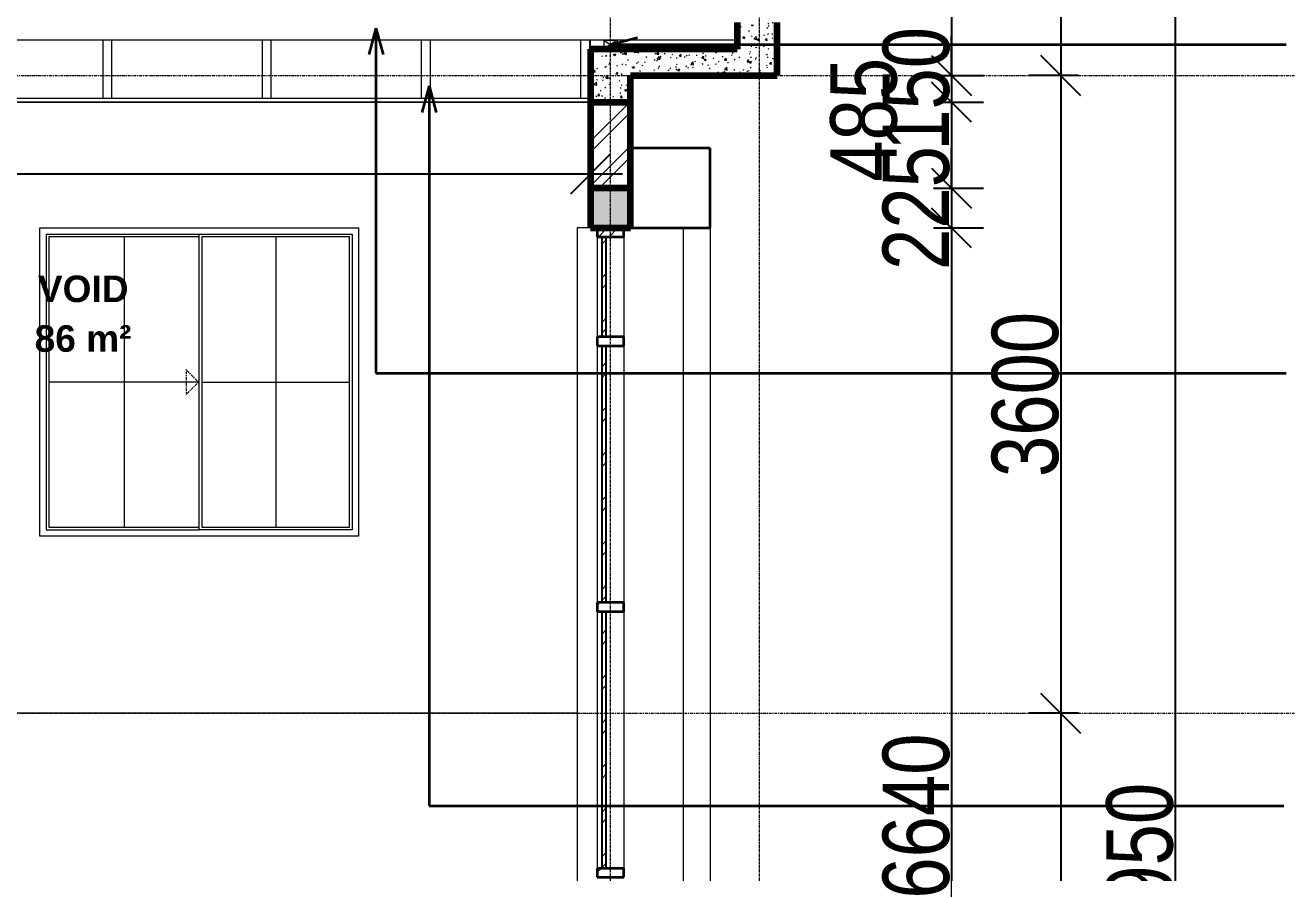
# Model space of a CAD drawing. Header units: millimetres. Extents: x -35190 to 411743, y -233114 to 23872.
# Drawn here: x 16078 to 23202, y -214671 to -209887 of the extents above; entities that cross this region are included whole.
import ezdxf

# ---------------------------------------------------------------- set-up
doc = ezdxf.new("R2010")
doc.units = ezdxf.units.MM
doc.linetypes.add('Centre', pattern=[31.75, 6.35, -4.7625, 15.875, -4.7625])
doc.linetypes.add('Grid Line', pattern=[22.225, 12.7, -3.175, 3.175, -3.175])
for name, color, linetype, lineweight in [('A-ANNO-DIMS', 211, 'Continuous', 9), ('A-AREA-IDEN', 2, 'Continuous', 9), ('A-DETL-GENF', 92, 'Continuous', 18), ('A-DETL-THIN', 151, 'Continuous', 18), ('A-FLOR-LEVL', 51, 'Continuous', 18), ('A-GLAZ', 151, 'Continuous', 18), ('A-GLAZ-CURT', 52, 'Continuous', 18), ('A-GLAZ-CWMG', 51, 'Continuous', 18), ('A-WALL', 113, 'Continuous', 18), ('A-WALL-PATT', 111, 'Continuous', 18), ('G-ANNO-TEXT', 231, 'Continuous', 9), ('Q-CASE', 31, 'Continuous', 18), ('S-GRID', 1, 'Continuous', 9)]:
    doc.layers.add(name, color=color, linetype=linetype, lineweight=lineweight)
doc.styles.add('Arial_3', font='arial.ttf', dxfattribs={"width": 0.8, "height": 375})
doc.styles.add('Arial_B', font='arialbd.ttf', dxfattribs={"height": 225})
doc.dimstyles.new('main_4_5mm', dxfattribs={"dimscale": 304.8, "dimtxt": 382.597275, "dimasz": 0.738189, "dimexe": 0.590551, "dimexo": 0.0625, "dimgap": 0.024606, "dimtad": 1, "dimdec": 0, "dimzin": 0, "dimdsep": 46, "dimtxsty": 'Arial_3', "dimblk1": 'OBLIQUE', "dimblk2": 'OBLIQUE', "dimsah": 1, "dimcen": 0.09, "dimdle": 0.590551, "dimazin": 0, "dimtfac": 1, "dimtdec": 4, "dimtix": 1, "dimtmove": 0, "dimatfit": 3, "dimfxl": 0.590551, "dimfxlon": 1, "dimtvp": 1, "dimtolj": 1, "dimtzin": 0, "dimarcsym": 2})
doc.dimstyles.new('main_4_5mm_1', dxfattribs={"dimscale": 304.8, "dimtxt": 382.597275, "dimasz": 0.738189, "dimexe": 0.590551, "dimexo": 0.0625, "dimgap": 0.024606, "dimtad": 1, "dimdec": 0, "dimzin": 0, "dimdsep": 46, "dimtxsty": 'Arial_3', "dimblk1": 'OBLIQUE', "dimblk2": 'OBLIQUE', "dimsah": 1, "dimcen": 0.09, "dimdle": 0.590551, "dimazin": 0, "dimtfac": 1, "dimtdec": 4, "dimtix": 1, "dimtmove": 1, "dimatfit": 3, "dimfxl": 0.590551, "dimfxlon": 1, "dimtvp": 1, "dimtolj": 1, "dimtzin": 0, "dimarcsym": 2})
pattern_1 = [(45, (2720.62, 6925), (-125.7236, 125.7236), []), (45, (2720.62, 7115.5), (-125.7236, 125.7236), [])]

# ---------------------------------------------------------------- blocks, each defined once
blk = doc.blocks.new('Sliding - 2L - SL1_8 X 1_8-417365-Section 2')
at = {"layer": 'A-GLAZ'}
for p, q in [((12701.3, 3154), (12701.3, 1486)), ((12701.3, 3154), (13565.3, 3154)), ((12716.3, 3139), (12716.3, 1501)), ((13565.3, 3139), (12716.3, 3139)), ((13140.8, 3139), (13140.8, 1501)), ((13565.3, 1486), (13565.3, 3154)), ((13565.3, 3154), (14429.3, 3154)), ((13580.4, 3138.9), (13580.4, 1501.1)), ((14414.2, 3138.9), (13580.4, 3138.9)), ((13997.3, 3138.9), (13997.3, 1501.1)), ((14414.2, 1501.1), (14414.2, 3138.9)), ((14429.3, 3154), (14429.3, 1486)), ((13561.5, 2320), (12716.3, 2320)), ((13580.4, 2320), (14414.2, 2320)), ((12716.3, 1501), (13565.3, 1501)), ((13580.4, 1501.1), (14414.2, 1501.1)), ((12701.3, 1486), (13565.3, 1486)), ((14429.3, 1486), (13565.3, 1486))]:
    blk.add_line(p, q, dxfattribs=at)
at = {"layer": 'A-GLAZ', "linetype": 'Centre'}
for p, q in [((13561.5, 2320), (13490.8, 2390.7)), ((13490.8, 2390.7), (13490.8, 2249.3)), ((13561.5, 2320), (13490.8, 2249.3))]:
    blk.add_line(p, q, dxfattribs=at)
blk = doc.blocks.new('Casework 2 - Casework 2-644764-Section 2')
at = {"layer": 'Q-CASE', "lineweight": 35}
for p, q in [((16450.3, 11140), (16000.3, 11140)), ((16000.3, 11140), (16000.3, 10915)), ((16450.3, 10690), (16450.3, 11140)), ((16000.3, 10690), (16450.3, 10690))]:
    blk.add_line(p, q, dxfattribs=at)
at = {"layer": 'Q-CASE'}
blk.add_line((16450.3, 10690), (16450.3, 4050), dxfattribs=at)
blk = doc.blocks.new('Rectangular Mullion - 50 x 150mm-723603-Section 2')
at = {"layer": 'A-GLAZ-CWMG'}
h = blk.add_hatch(dxfattribs=at)
h.set_pattern_fill('FP_1', color=256, style=0, pattern_type=2)
h.set_pattern_definition(pattern_1)
h.paths.add_polyline_path([(15962.8, 10640), (15962.8, 10690), (15812.8, 10690), (15812.8, 10640)])
at = {"layer": 'A-GLAZ-CWMG', "lineweight": 35}
for p, q in [((15812.8, 10690), (15812.8, 10640)), ((15962.8, 10640), (15962.8, 10690)), ((15812.8, 10640), (15962.8, 10640))]:
    blk.add_line(p, q, dxfattribs=at)
blk = doc.blocks.new('System Panel - Glazed-V24-Section 2')
at = {"layer": 'A-GLAZ-CURT'}
h = blk.add_hatch(dxfattribs=at)
h.set_pattern_fill('FP_1', color=256, style=0, pattern_type=2)
h.set_pattern_definition(pattern_1)
h.paths.add_polyline_path([(15863.3, 7075), (15863.3, 8525), (15838.3, 8525), (15838.3, 7075)])
at = {"layer": 'A-GLAZ-CURT', "lineweight": 25}
for p, q in [((15863.3, 8525), (15838.3, 8525)), ((15838.3, 8525), (15838.3, 7075)), ((15863.3, 7075), (15863.3, 8525)), ((15838.3, 7075), (15863.3, 7075))]:
    blk.add_line(p, q, dxfattribs=at)
blk = doc.blocks.new('Rectangular Mullion - 50 x 150mm-725086-Section 2')
at = {"layer": 'A-GLAZ-CWMG'}
for p, q in [((15812.8, 7025), (15812.8, 5575)), ((15962.8, 7025), (15962.8, 5575))]:
    blk.add_line(p, q, dxfattribs=at)
blk = doc.blocks.new('Rectangular Mullion - 50 x 150mm-V25-Section 2')
at = {"layer": 'A-GLAZ-CWMG'}
h = blk.add_hatch(dxfattribs=at)
h.set_pattern_fill('FP_1', color=256, style=0, pattern_type=2)
h.set_pattern_definition(pattern_1)
h.paths.add_polyline_path([(15962.8, 7025), (15962.8, 7075), (15812.8, 7075), (15812.8, 7025), (15897.1, 7025)])
at = {"layer": 'A-GLAZ-CWMG', "lineweight": 35}
for p, q in [((15962.8, 7075), (15812.8, 7075)), ((15812.8, 7075), (15812.8, 7025)), ((15962.8, 7025), (15962.8, 7075)), ((15812.8, 7025), (15962.8, 7025))]:
    blk.add_line(p, q, dxfattribs=at)
blk = doc.blocks.new('System Panel - Glazed-V26-Section 2')
at = {"layer": 'A-GLAZ-CURT'}
h = blk.add_hatch(dxfattribs=at)
h.set_pattern_fill('FP_1', color=256, style=0, pattern_type=2)
h.set_pattern_definition(pattern_1)
h.paths.add_polyline_path([(15863.3, 8575), (15863.3, 10025), (15838.3, 10025), (15838.3, 8575)])
at = {"layer": 'A-GLAZ-CURT', "lineweight": 25}
for p, q in [((15863.3, 10025), (15838.3, 10025)), ((15838.3, 10025), (15838.3, 8575)), ((15863.3, 8575), (15863.3, 10025)), ((15838.3, 8575), (15863.3, 8575))]:
    blk.add_line(p, q, dxfattribs=at)
blk = doc.blocks.new('System Panel - Glazed-725025-Section 2')
at = {"layer": 'A-GLAZ-CURT'}
h = blk.add_hatch(dxfattribs=at)
h.set_pattern_fill('FP_1', color=256, style=0, pattern_type=2)
h.set_pattern_definition(pattern_1)
h.paths.add_polyline_path([(15863.3, 10075), (15863.3, 10640), (15838.3, 10640), (15838.3, 10075)])
at = {"layer": 'A-GLAZ-CURT', "lineweight": 25}
for p, q in [((15863.3, 10640), (15838.3, 10640)), ((15838.3, 10640), (15838.3, 10075)), ((15863.3, 10075), (15863.3, 10640)), ((15838.3, 10075), (15863.3, 10075))]:
    blk.add_line(p, q, dxfattribs=at)
blk = doc.blocks.new('Rectangular Mullion - 50 x 150mm-725022-Section 2')
at = {"layer": 'A-GLAZ-CWMG'}
for p, q in [((15812.8, 10640), (15812.8, 10075)), ((15962.8, 10640), (15962.8, 10075))]:
    blk.add_line(p, q, dxfattribs=at)
blk = doc.blocks.new('Rectangular Mullion - 50 x 150mm-V27-Section 2')
at = {"layer": 'A-GLAZ-CWMG'}
h = blk.add_hatch(dxfattribs=at)
h.set_pattern_fill('FP_1', color=256, style=0, pattern_type=2)
h.set_pattern_definition(pattern_1)
h.paths.add_polyline_path([(15962.8, 8525), (15962.8, 8575), (15812.8, 8575), (15812.8, 8525), (15897.1, 8525)])
at = {"layer": 'A-GLAZ-CWMG', "lineweight": 35}
for p, q in [((15962.8, 8575), (15812.8, 8575)), ((15812.8, 8575), (15812.8, 8525)), ((15962.8, 8525), (15962.8, 8575)), ((15812.8, 8525), (15962.8, 8525))]:
    blk.add_line(p, q, dxfattribs=at)
blk = doc.blocks.new('Rectangular Mullion - 50 x 150mm-V28-Section 2')
at = {"layer": 'A-GLAZ-CWMG'}
h = blk.add_hatch(dxfattribs=at)
h.set_pattern_fill('FP_1', color=256, style=0, pattern_type=2)
h.set_pattern_definition(pattern_1)
h.paths.add_polyline_path([(15962.8, 10025), (15962.8, 10075), (15812.8, 10075), (15812.8, 10025)])
at = {"layer": 'A-GLAZ-CWMG', "lineweight": 35}
for p, q in [((15962.8, 10075), (15812.8, 10075)), ((15812.8, 10075), (15812.8, 10025)), ((15962.8, 10025), (15962.8, 10075)), ((15812.8, 10025), (15962.8, 10025))]:
    blk.add_line(p, q, dxfattribs=at)
blk = doc.blocks.new('_Oblique')
at = {"color": 0, "linetype": 'ByBlock', "lineweight": -2}
blk.add_line((-0.5, -0.5), (0.5, 0.5), dxfattribs=at)
blk = doc.blocks.new('*D955')
at = {"layer": 'A-ANNO-DIMS', "color": 0, "lineweight": -2, "transparency": 16777216}
for p, q in [((21308.7, -207591.5), (21308.7, -210351.5)), ((21207.7, -207771.5), (21488.7, -207771.5)), ((21207.7, -210171.5), (21488.7, -210171.5))]:
    blk.add_line(p, q, dxfattribs=at)
at = {"layer": 'Defpoints', "color": 0, "transparency": 16777216}
for p in [(21188.7, -207771.5), (21188.7, -210171.5), (21308.7, -210171.5)]:
    blk.add_point(p, dxfattribs=at)
at = {"layer": 'A-ANNO-DIMS', "color": 0, "lineweight": -2, "transparency": 16777216, "xscale": 224.9999999999999, "yscale": 224.9999999999999, "zscale": 224.9999999999999}
for p, rotation in [((21308.7, -207771.5), 90), ((21308.7, -210171.5), 270)]:
    blk.add_blockref('_Oblique', p, dxfattribs=dict(at, rotation=rotation))
at = {"layer": 'A-ANNO-DIMS', "color": 0, "transparency": 16777216, "insert": (21109.7, -208971.5), "char_height": 375, "width": 661.128, "attachment_point": 5, "rotation": 90, "style": 'Arial_3'}
blk.add_mtext('\\A1;2400', dxfattribs=at)
blk = doc.blocks.new('*D956')
at = {"layer": 'A-ANNO-DIMS', "color": 0, "lineweight": -2, "transparency": 16777216}
for p, q in [((21308.7, -210171.5), (21308.7, -209946.5)), ((21207.7, -210171.5), (21488.7, -210171.5)), ((21308.7, -210171.5), (21308.7, -210321.5)), ((21207.7, -210321.5), (21488.7, -210321.5)), ((21308.7, -210321.5), (21308.7, -210546.5))]:
    blk.add_line(p, q, dxfattribs=at)
at = {"layer": 'Defpoints', "color": 0, "transparency": 16777216}
for p in [(21188.7, -210171.5), (21188.7, -210321.5), (21308.7, -210321.5)]:
    blk.add_point(p, dxfattribs=at)
at = {"layer": 'A-ANNO-DIMS', "color": 0, "lineweight": -2, "transparency": 16777216, "xscale": 224.9999999999999, "yscale": 224.9999999999999, "zscale": 224.9999999999999}
for p, rotation in [((21308.7, -210171.5), 270), ((21308.7, -210321.5), 90)]:
    blk.add_blockref('_Oblique', p, dxfattribs=dict(at, rotation=rotation))
at = {"layer": 'A-ANNO-DIMS', "color": 0, "transparency": 16777216, "insert": (21109.7, -210246.5), "char_height": 375, "width": 495.846, "attachment_point": 5, "rotation": 90, "style": 'Arial_3'}
blk.add_mtext('\\A1;150', dxfattribs=at)
blk = doc.blocks.new('*D957')
at = {"layer": 'A-ANNO-DIMS', "color": 0, "lineweight": -2, "transparency": 16777216}
for p, q in [((21308.7, -210141.5), (21308.7, -210986.5)), ((21207.7, -210321.5), (21488.7, -210321.5)), ((21207.7, -210806.5), (21488.7, -210806.5))]:
    blk.add_line(p, q, dxfattribs=at)
at = {"layer": 'Defpoints', "color": 0, "transparency": 16777216}
for p in [(21188.7, -210321.5), (21188.7, -210806.5), (21308.7, -210806.5)]:
    blk.add_point(p, dxfattribs=at)
at = {"layer": 'A-ANNO-DIMS', "color": 0, "lineweight": -2, "transparency": 16777216, "xscale": 224.9999999999999, "yscale": 224.9999999999999, "zscale": 224.9999999999999}
for p, rotation in [((21308.7, -210321.5), 90), ((21308.7, -210806.5), 270)]:
    blk.add_blockref('_Oblique', p, dxfattribs=dict(at, rotation=rotation))
at = {"layer": 'A-ANNO-DIMS', "color": 0, "transparency": 16777216, "insert": (20623.9, -210770.6), "char_height": 375, "width": 495.846, "attachment_point": 1, "rotation": 90, "line_spacing_factor": 0.941778, "style": 'Arial_3'}
blk.add_mtext('\\A1;485', dxfattribs=at)
blk = doc.blocks.new('*D958')
at = {"layer": 'A-ANNO-DIMS', "color": 0, "lineweight": -2, "transparency": 16777216}
for p, q in [((21308.7, -210806.5), (21308.7, -210581.5)), ((21207.7, -210806.5), (21488.7, -210806.5)), ((21308.7, -210806.5), (21308.7, -211031.5)), ((21207.7, -211031.5), (21488.7, -211031.5)), ((21308.7, -211031.5), (21308.7, -211256.5))]:
    blk.add_line(p, q, dxfattribs=at)
at = {"layer": 'Defpoints', "color": 0, "transparency": 16777216}
for p in [(21188.7, -210806.5), (21188.7, -211031.5), (21308.7, -211031.5)]:
    blk.add_point(p, dxfattribs=at)
at = {"layer": 'A-ANNO-DIMS', "color": 0, "lineweight": -2, "transparency": 16777216, "xscale": 224.9999999999999, "yscale": 224.9999999999999, "zscale": 224.9999999999999}
for p, rotation in [((21308.7, -210806.5), 270), ((21308.7, -211031.5), 90)]:
    blk.add_blockref('_Oblique', p, dxfattribs=dict(at, rotation=rotation))
at = {"layer": 'A-ANNO-DIMS', "color": 0, "transparency": 16777216, "insert": (21109.7, -210919), "char_height": 375, "width": 495.846, "attachment_point": 5, "rotation": 90, "style": 'Arial_3'}
blk.add_mtext('\\A1;225', dxfattribs=at)
blk = doc.blocks.new('*D959')
at = {"layer": 'A-ANNO-DIMS', "color": 0, "lineweight": -2, "transparency": 16777216}
for p, q in [((21308.7, -210851.5), (21308.7, -217851.5)), ((21207.7, -211031.5), (21488.7, -211031.5)), ((21207.7, -217671.5), (21488.7, -217671.5))]:
    blk.add_line(p, q, dxfattribs=at)
at = {"layer": 'Defpoints', "color": 0, "transparency": 16777216}
for p in [(21188.7, -211031.5), (21188.7, -217671.5), (21308.7, -217671.5)]:
    blk.add_point(p, dxfattribs=at)
at = {"layer": 'A-ANNO-DIMS', "color": 0, "lineweight": -2, "transparency": 16777216, "xscale": 224.9999999999999, "yscale": 224.9999999999999, "zscale": 224.9999999999999}
for p, rotation in [((21308.7, -211031.5), 90), ((21308.7, -217671.5), 270)]:
    blk.add_blockref('_Oblique', p, dxfattribs=dict(at, rotation=rotation))
at = {"layer": 'A-ANNO-DIMS', "color": 0, "transparency": 16777216, "insert": (21109.7, -214351.5), "char_height": 375, "width": 661.128, "attachment_point": 5, "rotation": 90, "style": 'Arial_3'}
blk.add_mtext('\\A1;6640', dxfattribs=at)
blk = doc.blocks.new('*D967')
at = {"layer": 'A-ANNO-DIMS', "color": 0, "lineweight": -2, "transparency": 16777216}
for p, q in [((21925, -207591.5), (21925, -210351.5)), ((22025.9, -207771.5), (21745, -207771.5)), ((22025.9, -210171.5), (21745, -210171.5))]:
    blk.add_line(p, q, dxfattribs=at)
at = {"layer": 'Defpoints', "color": 0, "transparency": 16777216}
for p in [(22045, -207771.5), (21925, -210171.5), (22045, -210171.5)]:
    blk.add_point(p, dxfattribs=at)
at = {"layer": 'A-ANNO-DIMS', "color": 0, "lineweight": -2, "transparency": 16777216, "xscale": 224.9999999999999, "yscale": 224.9999999999999, "zscale": 224.9999999999999}
for p, rotation in [((21925, -207771.5), 90), ((21925, -210171.5), 270)]:
    blk.add_blockref('_Oblique', p, dxfattribs=dict(at, rotation=rotation))
at = {"layer": 'A-ANNO-DIMS', "color": 0, "transparency": 16777216, "insert": (21726, -208971.5), "char_height": 375, "width": 661.128, "attachment_point": 5, "rotation": 90, "style": 'Arial_3'}
blk.add_mtext('\\A1;2400', dxfattribs=at)
blk = doc.blocks.new('*D968')
at = {"layer": 'A-ANNO-DIMS', "color": 0, "lineweight": -2, "transparency": 16777216}
for p, q in [((21925, -209991.5), (21925, -213951.5)), ((22025.9, -210171.5), (21745, -210171.5)), ((22025.9, -213771.5), (21745, -213771.5))]:
    blk.add_line(p, q, dxfattribs=at)
at = {"layer": 'Defpoints', "color": 0, "transparency": 16777216}
for p in [(22045, -210171.5), (21925, -213771.5), (22045, -213771.5)]:
    blk.add_point(p, dxfattribs=at)
at = {"layer": 'A-ANNO-DIMS', "color": 0, "lineweight": -2, "transparency": 16777216, "xscale": 224.9999999999999, "yscale": 224.9999999999999, "zscale": 224.9999999999999}
for p, rotation in [((21925, -210171.5), 90), ((21925, -213771.5), 270)]:
    blk.add_blockref('_Oblique', p, dxfattribs=dict(at, rotation=rotation))
at = {"layer": 'A-ANNO-DIMS', "color": 0, "transparency": 16777216, "insert": (21725.9, -211971.5), "char_height": 375, "width": 661.128, "attachment_point": 5, "rotation": 90, "style": 'Arial_3'}
blk.add_mtext('\\A1;3600', dxfattribs=at)
blk = doc.blocks.new('*D969')
at = {"layer": 'A-ANNO-DIMS', "color": 0, "lineweight": -2, "transparency": 16777216}
for p, q in [((21925, -213591.5), (21925, -217701.5)), ((22025.9, -213771.5), (21745, -213771.5)), ((22025.9, -217521.5), (21745, -217521.5))]:
    blk.add_line(p, q, dxfattribs=at)
at = {"layer": 'Defpoints', "color": 0, "transparency": 16777216}
for p in [(22045, -213771.5), (21925, -217521.5), (22045, -217521.5)]:
    blk.add_point(p, dxfattribs=at)
at = {"layer": 'A-ANNO-DIMS', "color": 0, "lineweight": -2, "transparency": 16777216, "xscale": 224.9999999999999, "yscale": 224.9999999999999, "zscale": 224.9999999999999}
for p, rotation in [((21925, -213771.5), 90), ((21925, -217521.5), 270)]:
    blk.add_blockref('_Oblique', p, dxfattribs=dict(at, rotation=rotation))
at = {"layer": 'A-ANNO-DIMS', "color": 0, "transparency": 16777216, "insert": (21725.9, -215646.5), "char_height": 375, "width": 661.128, "attachment_point": 5, "rotation": 90, "style": 'Arial_3'}
blk.add_mtext('\\A1;3750', dxfattribs=at)
blk = doc.blocks.new('*D972')
at = {"layer": 'A-ANNO-DIMS', "color": 0, "lineweight": -2, "transparency": 16777216}
for p, q in [((22571.7, -207591.5), (22571.7, -221901.5)), ((22672.7, -207771.5), (22391.7, -207771.5)), ((22672.7, -221721.5), (22391.7, -221721.5))]:
    blk.add_line(p, q, dxfattribs=at)
at = {"layer": 'Defpoints', "color": 0, "transparency": 16777216}
for p in [(22691.7, -207771.5), (22571.7, -221721.5), (22691.7, -221721.5)]:
    blk.add_point(p, dxfattribs=at)
at = {"layer": 'A-ANNO-DIMS', "color": 0, "lineweight": -2, "transparency": 16777216, "xscale": 224.9999999999999, "yscale": 224.9999999999999, "zscale": 224.9999999999999}
for p, rotation in [((22571.7, -207771.5), 90), ((22571.7, -221721.5), 270)]:
    blk.add_blockref('_Oblique', p, dxfattribs=dict(at, rotation=rotation))
at = {"layer": 'A-ANNO-DIMS', "color": 0, "transparency": 16777216, "insert": (22372.6, -214746.5), "char_height": 375, "width": 826.41, "attachment_point": 5, "rotation": 90, "style": 'Arial_3'}
blk.add_mtext('\\A1;13950', dxfattribs=at)
blk = doc.blocks.new('*D980')
at = {"layer": 'A-ANNO-DIMS', "color": 0, "lineweight": -2, "transparency": 16777216}
for p, q in [((9910.8, -210624.6), (9910.8, -210905.6)), ((19270.8, -210624.6), (19270.8, -210905.6)), ((9730.8, -210725.6), (19450.8, -210725.6))]:
    blk.add_line(p, q, dxfattribs=at)
at = {"layer": 'Defpoints', "color": 0, "transparency": 16777216}
for p in [(9910.8, -210605.6), (19270.8, -210605.6), (19270.8, -210725.6)]:
    blk.add_point(p, dxfattribs=at)
at = {"layer": 'A-ANNO-DIMS', "color": 0, "lineweight": -2, "transparency": 16777216, "xscale": 224.9999999999999, "yscale": 224.9999999999999, "zscale": 224.9999999999999, "rotation": 180}
blk.add_blockref('_Oblique', (9910.8, -210725.6), dxfattribs=at)
at = {"layer": 'A-ANNO-DIMS', "color": 0, "lineweight": -2, "transparency": 16777216, "xscale": 224.9999999999999, "yscale": 224.9999999999999, "zscale": 224.9999999999999}
blk.add_blockref('_Oblique', (19270.8, -210725.6), dxfattribs=at)
at = {"layer": 'A-ANNO-DIMS', "color": 0, "transparency": 16777216, "insert": (14590.8, -210526.5), "char_height": 375, "width": 661.128, "attachment_point": 5, "style": 'Arial_3'}
blk.add_mtext('\\A1;9360', dxfattribs=at)

msp = doc.modelspace()

# ---------------------------------------------------------------- hatches: boundary and pattern name
at = {"layer": 'A-DETL-GENF'}
h = msp.add_hatch(dxfattribs=at)
h.set_pattern_fill('FP_3', style=0, pattern_type=2)
h.set_pattern_definition([(50, (6216.13, -214796.49), (127.5292, -11.1576), [13.335, -146.685]), (355, (6216.13, -214796.5), (-24.6697, 133.74), [10.668, -117.348]), (100.451, (6226.76, -214797.42), (102.8597, 122.5818), [11.333, -124.663]), (46.184, (6216.13, -214760.93), (189.7552, -29.4304), [20.002, -220.027]), (96.636, (6231.94, -214763.39), (166.1822, 173.1996), [17, -186.995]), (351.184, (6216.13, -214760.93), (166.184, 173.1976), [16.002, -176.022]), (21, (6233.91, -214769.82), (106.1303, -71.586), [13.335, -146.685]), (326, (6233.91, -214769.82), (43.2619, 128.9318), [10.668, -117.348]), (71.451, (6242.75, -214775.79), (149.392, 57.3451), [11.333, -124.663]), (37.5, (6216.13, -214796.494), (2.16223, 59.18836), [5.867, -110.058, 5.867, -113.259, -117.792]), (37.5, (6216.13, -214796.494), (2.16223, 59.18836), [-235.052, 5.867, -111.925]), (7.5, (6216.13, -214796.494), (46.77386, 70.12615), [5.867, -62.052, 5.867, -107.391, -44.894]), (7.5, (6216.13, -214796.494), (46.77386, 70.12615), [-181.178, 5.867, -39.027]), (327.5, (6176.48, -214796.494), (94.91367, -4.0101), [5.867, -38.583, 5.867, -132.817, -184.023]), (327.5, (6176.48, -214796.494), (94.91367, -4.0101), [-183.134, 5.867, -178.156]), (317.5, (6158.7, -214796.49), (103.69057, 17.7988), [5.867, -51.918, 5.867, -86.233, -130.683]), (317.5, (6158.7, -214796.49), (103.69057, 17.7988), [-149.885, 5.867, -124.816])])
h.paths.add_polyline_path([(19495.8, -210321.5), (19495.8, -210171.5), (20323.8, -210171.5), (20323.8, -209871.5), (20098.8, -209871.5), (20098.8, -210021.5), (19270.8, -210021.5), (19270.8, -210321.5)])
h = msp.add_hatch(dxfattribs=at)
h.set_pattern_fill('FP_7', style=0, pattern_type=2)
h.set_pattern_definition([(50, (6216.13, -214796.49), (127.5292, -11.1576), [13.335, -146.685]), (355, (6216.13, -214796.5), (-24.6697, 133.74), [10.668, -117.348]), (100.451, (6226.76, -214797.42), (102.8597, 122.5818), [11.333, -124.663]), (46.184, (6216.13, -214760.93), (189.7552, -29.4304), [20.003, -220.028]), (96.636, (6231.94, -214763.39), (166.1822, 173.1996), [17, -186.995]), (351.184, (6216.13, -214760.93), (166.184, 173.1976), [16.002, -176.022]), (21, (6233.91, -214769.82), (106.13027, -71.586), [13.335, -146.685]), (326, (6233.91, -214769.82), (43.2619, 128.93175), [10.668, -117.348]), (71.451, (6242.75, -214775.79), (149.392, 57.34505), [11.333, -124.663]), (37.5, (6216.13, -214796.494), (2.16223, 59.18836), [5.867, -110.058, 5.867, -113.259, -117.793]), (37.5, (6216.13, -214796.494), (2.16223, 59.18836), [-235.052, 5.867, -111.925]), (7.5, (6216.13, -214796.494), (46.77386, 70.12615), [5.867, -62.052, 5.867, -107.391, -44.895]), (7.5, (6216.13, -214796.494), (46.77386, 70.12615), [-181.178, 5.867, -39.027]), (327.5, (6176.48, -214796.494), (94.91367, -4.01009), [5.867, -38.583, 5.867, -132.817, -184.023]), (327.5, (6176.48, -214796.494), (94.91367, -4.01009), [-183.134, 5.867, -178.156]), (317.5, (6158.7, -214796.49), (103.69057, 17.79882), [5.867, -51.918, 5.867, -86.233, -130.683]), (317.5, (6158.7, -214796.49), (103.69057, 17.79882), [-149.885, 5.867, -124.816])])
h.paths.add_polyline_path([(-6376.1, -221721.5), (-6376.1, -221306.5), (-4879.2, -221306.5), (-4879.2, -221156.5), (-6676.1, -221156.5), (-6676.1, -221721.5), (-6558.5, -221721.5)])
h.paths.add_polyline_path([(24295.8, -221721.5), (24295.8, -221571.5), (23995.8, -221571.5), (23995.8, -221421.5), (23707.8, -221421.5), (23707.8, -221271.5), (11735.8, -221271.5), (11735.8, -221121.5), (11435.8, -221121.5), (11435.8, -220971.5), (11135.8, -220971.5), (11135.8, -220821.5), (10835.8, -220821.5), (10835.8, -220671.5), (10535.8, -220671.5), (10535.8, -220521.5), (10235.8, -220521.5), (10235.8, -220371.5), (9935.8, -220371.5), (9935.8, -220221.5), (9635.8, -220221.5), (9635.8, -220071.5), (9335.8, -220071.5), (9335.8, -219921.5), (9035.8, -219921.5), (9035.8, -219771.5), (8735.8, -219771.5), (8735.8, -219621.5), (8435.8, -219621.5), (8435.8, -219471.5), (8135.8, -219471.5), (8135.8, -219321.5), (7835.8, -219321.5), (7835.8, -219171.5), (7535.8, -219171.5), (7535.8, -219021.5), (5510.8, -219021.5), (5510.8, -219321.5), (5735.8, -219321.5), (5735.8, -219171.5), (7200.4, -219171.5), (11400.4, -221271.5), (3485.8, -221271.5), (3485.8, -221421.5), (23595.8, -221421.5), (23595.8, -221521.5), (23960.4, -221721.5)])
h.paths.add_polyline_path([(211.3, -221421.5), (285.8, -221421.5), (285.8, -221271.5), (-4864.2, -221271.5), (-4864.2, -221421.5), (-540.9, -221421.5)])
h.paths.add_polyline_path([(-6558.5, -219251.5), (-6376.1, -219251.5), (-6376.1, -218801.5), (-8314.2, -218801.5), (-8314.2, -218951.5), (-6676.1, -218951.5), (-6676.1, -219251.5)])
h.paths.add_polyline_path([(3710.8, -218571.5), (3710.8, -218346.5), (3485.8, -218346.5), (3485.8, -218571.5)])
h.paths.add_polyline_path([(19270.8, -218523.5), (19515.8, -218523.5), (19515.8, -218271.5), (24595.8, -218271.5), (24595.8, -218171.5), (24495.8, -218171.5), (24495.8, -217771.5), (24595.8, -217771.5), (24595.8, -217671.5), (24295.8, -217671.5), (24295.8, -218121.5), (19270.8, -218121.5), (19270.8, -218424.7)])
h.paths.add_polyline_path([(13560.8, -217971.5), (13560.8, -217521.5), (11735.8, -217521.5), (11735.8, -217371.5), (11435.8, -217371.5), (11435.8, -217221.5), (11135.8, -217221.5), (11135.8, -217071.5), (10835.8, -217071.5), (10835.8, -216921.5), (10535.8, -216921.5), (10535.8, -216771.5), (10235.8, -216771.5), (10235.8, -216621.5), (9935.8, -216621.5), (9935.8, -216471.5), (9635.8, -216471.5), (9635.8, -216321.5), (9335.8, -216321.5), (9335.8, -216171.5), (9035.8, -216171.5), (9035.8, -216021.5), (8735.8, -216021.5), (8735.8, -215871.5), (8435.8, -215871.5), (8435.8, -215721.5), (8135.8, -215721.5), (8135.8, -215571.5), (7835.8, -215571.5), (7835.8, -215421.5), (7535.8, -215421.5), (7535.8, -215271.5), (5510.8, -215271.5), (5510.8, -215571.5), (5735.8, -215571.5), (5735.8, -215421.5), (7200.4, -215421.5), (11700.4, -217671.5), (13335.8, -217671.5), (13335.8, -217971.5)])
h.paths.add_polyline_path([(211.3, -217971.5), (285.8, -217971.5), (285.8, -217521.5), (-4864.2, -217521.5), (-4864.2, -217971.5), (-4639.2, -217971.5), (-4639.2, -217671.5), (-3839.2, -217671.5), (-3839.2, -217971.5), (-3614.2, -217971.5), (-3614.2, -217671.5), (-2064.2, -217671.5), (-2064.2, -217971.5), (-1839.2, -217971.5), (-1839.2, -217671.5), (60.8, -217671.5), (60.8, -217971.5)])
h.paths.add_polyline_path([(5510.8, -217971.5), (5735.8, -217971.5), (5735.8, -217521.5), (3485.8, -217521.5), (3485.8, -217971.5), (3710.8, -217971.5), (3710.8, -217671.5), (5510.8, -217671.5), (5510.8, -217942.6)])
h.paths.add_polyline_path([(-6652.6, -217859.7), (-6376.1, -217859.7), (-6376.1, -217559.7), (-4879.2, -217559.7), (-4879.2, -217409.7), (-6676.1, -217409.7), (-6676.1, -217859.7), (-6664.3, -217859.7)])
h.paths.add_polyline_path([(-6676.1, -215496.5), (-6376.1, -215496.5), (-6376.1, -215046.5), (-8314.2, -215046.5), (-8314.2, -215196.5), (-6676.1, -215196.5)])
h.paths.add_polyline_path([(-2045.3, -215421.5), (-1839.2, -215421.5), (-1839.2, -215196.5), (-2064.2, -215196.5), (-2064.2, -215421.5)])
h.paths.add_polyline_path([(3485.8, -214821.5), (3710.8, -214821.5), (3710.8, -214596.5), (3485.8, -214596.5)])
h.paths.add_polyline_path([(5510.8, -214221.5), (5735.8, -214221.5), (5735.8, -213771.5), (3485.8, -213771.5), (3485.8, -214221.5), (3710.8, -214221.5), (3710.8, -213921.5), (5510.8, -213921.5), (5510.8, -214086.3)])
h.paths.add_polyline_path([(13335.8, -214221.5), (13560.8, -214221.5), (13560.8, -213771.5), (10038, -213771.5), (10038, -213921.5), (13335.8, -213921.5), (13335.8, -214086.3)])
h.paths.add_polyline_path([(-4864.2, -214221.5), (-4639.2, -214221.5), (-4639.2, -213921.5), (-3839.2, -213921.5), (-3839.2, -214221.5), (-3614.2, -214221.5), (-3614.2, -213921.5), (-2064.2, -213921.5), (-2064.2, -214221.5), (-1839.2, -214221.5), (-1839.2, -213921.5), (60.8, -213921.5), (60.8, -214221.5), (285.8, -214221.5), (285.8, -213771.5), (-4864.2, -213771.5), (-4864.2, -214206.8)])
h.paths.add_polyline_path([(-2064.2, -211671.5), (-1839.2, -211671.5), (-1839.2, -211446.5), (-2064.2, -211446.5)])
h.paths.add_polyline_path([(3710.8, -211071.5), (3710.8, -210846.5), (3470.6, -210846.5), (3470.6, -211071.5)])
h.paths.add_polyline_path([(19495.8, -211031.5), (19495.8, -210806.5), (19270.8, -210806.5), (19270.8, -211031.5)])
at = {"layer": 'A-WALL-PATT'}
h = msp.add_hatch(dxfattribs=at)
h.set_pattern_fill('FP_1', color=256, style=0, pattern_type=2)
h.set_pattern_definition([(45, (6216.13, -214796.5), (-125.7236, 125.7236), []), (45, (6216.13, -214606), (-125.7236, 125.7236), [])])
h.paths.add_polyline_path([(19495.8, -210806.5), (19495.8, -210321.5), (19270.8, -210321.5), (19270.8, -210806.5)])

# ---------------------------------------------------------------- linework, layer by layer
at = {"layer": 'A-DETL-THIN', "lineweight": 100}
for p, q in [((20098.8, -209871.5), (20098.8, -210021.5)), ((20323.8, -210171.5), (20323.8, -209871.5)), ((20098.8, -210021.5), (19270.8, -210021.5)), ((19270.8, -210021.5), (19270.8, -210321.5)), ((19495.8, -210321.5), (19495.8, -210171.5)), ((19495.8, -210171.5), (20323.8, -210171.5)), ((19270.8, -210321.5), (19495.8, -210321.5)), ((19495.8, -210806.5), (19270.8, -210806.5)), ((19270.8, -210806.5), (19270.8, -211031.5)), ((19495.8, -211031.5), (19495.8, -210806.5)), ((19270.8, -211031.5), (19495.8, -211031.5))]:
    msp.add_line(p, q, dxfattribs=at)
at = {"layer": 'A-DETL-THIN'}
for p, q in [((20098.8, -209971.5), (3710.8, -209971.5)), ((16517.8, -210301.5), (16517.8, -209971.5)), ((16567.8, -210301.5), (16567.8, -209971.5)), ((17417.1, -210301.5), (17417.1, -209971.5)), ((17467.1, -210301.5), (17467.1, -209971.5)), ((18316.5, -210301.5), (18316.5, -209971.5)), ((18366.5, -210301.5), (18366.5, -209971.5)), ((19215.8, -210301.5), (19215.8, -209971.5)), ((19265.8, -210301.5), (19265.8, -209971.5)), ((19270.8, -210301.5), (19270.8, -209971.5)), ((19341.3, -209971.5), (19420.8, -209971.5)), ((19345.8, -209971.5), (19345.8, -210021.5)), ((19420.8, -209971.5), (19345.8, -210021.5)), ((19345.8, -209971.5), (19420.8, -210021.5)), ((19420.8, -209971.5), (19420.8, -210021.5)), ((19341.3, -210021.5), (19416.3, -210021.5)), ((19270.8, -210301.5), (5735.8, -210301.5)), ((5735.8, -210321.5), (19270.8, -210321.5)), ((19270.8, -210321.5), (5735.8, -210321.5))]:
    msp.add_line(p, q, dxfattribs=at)
at = {"layer": 'A-FLOR-LEVL', "linetype": 'Centre', "lineweight": 9}
for p, q in [((-14214.6, -210171.5), (29477.2, -210171.5)), ((-14214.6, -213771.5), (29477.2, -213771.5))]:
    msp.add_line(p, q, dxfattribs=at)
at = {"layer": 'A-WALL', "lineweight": 100}
for p, q in [((19270.8, -210321.5), (19270.8, -210806.5)), ((19495.8, -210806.5), (19495.8, -210321.5))]:
    msp.add_line(p, q, dxfattribs=at)
at = {"layer": 'A-WALL'}
for p, q in [((16160.8, -212771.5), (16160.8, -211031.5)), ((16160.8, -211031.5), (17960.8, -211031.5)), ((17960.8, -211031.5), (17960.8, -212771.5)), ((19270.8, -211031.5), (19195.5, -211031.5)), ((19195.5, -211031.5), (19195.5, -218121.5)), ((19795.5, -218121.5), (19795.5, -211031.5)), ((17960.8, -212771.5), (16160.8, -212771.5)), ((19195.5, -213771.5), (13560.8, -213771.5))]:
    msp.add_line(p, q, dxfattribs=at)
at = {"layer": 'G-ANNO-TEXT', "color": 10, "lineweight": 35}
for p, q in [((18058.4, -209903), (18018.2, -210053)), ((18058.4, -209903), (18098.6, -210053)), ((18058.4, -209903), (18058.4, -211850.6)), ((19385.6, -209996.5), (19535.6, -209956.3)), ((19385.6, -209996.5), (19535.6, -210036.7)), ((19385.6, -209996.5), (23198.1, -209996.5)), ((18358.4, -210229.7), (18318.2, -210379.7)), ((18358.4, -210229.7), (18398.6, -210379.7)), ((18358.4, -210229.7), (18358.4, -214294.4)), ((18058.4, -211850.6), (23198.1, -211850.6)), ((18358.4, -214294.4), (23184.7, -214294.4))]:
    msp.add_line(p, q, dxfattribs=at)
at = {"layer": 'S-GRID', "linetype": 'Grid Line'}
for p, q in [((19383.3, -222400.6), (19383.3, -205333.1)), ((20223.8, -222400.6), (20223.8, -205333.1))]:
    msp.add_line(p, q, dxfattribs=at)

# ---------------------------------------------------------------- block references
at = {"layer": 'A-GLAZ', "linetype": 'Centre'}
msp.add_blockref('Sliding - 2L - SL1_8 X 1_8-417365-Section 2', (3495.5, -214221.5), dxfattribs=at)
at = {"layer": 'A-GLAZ-CURT'}
for name in ['System Panel - Glazed-725025-Section 2', 'System Panel - Glazed-V26-Section 2', 'System Panel - Glazed-V24-Section 2']:
    msp.add_blockref(name, (3495.5, -221721.5), dxfattribs=at)
at = {"layer": 'A-GLAZ-CWMG'}
for name, p in [('Rectangular Mullion - 50 x 150mm-723603-Section 2', (3495.5, -221721.5)), ('Rectangular Mullion - 50 x 150mm-725022-Section 2', (3495.5, -221721.5)), ('Rectangular Mullion - 50 x 150mm-V28-Section 2', (3495.5, -221721.5)), ('Rectangular Mullion - 50 x 150mm-725086-Section 2', (3495.5, -218721.5)), ('Rectangular Mullion - 50 x 150mm-V27-Section 2', (3495.5, -221721.5)), ('Rectangular Mullion - 50 x 150mm-725086-Section 2', (3495.5, -220221.5)), ('Rectangular Mullion - 50 x 150mm-V25-Section 2', (3495.5, -221721.5))]:
    msp.add_blockref(name, p, dxfattribs=at)
at = {"layer": 'Q-CASE'}
msp.add_blockref('Casework 2 - Casework 2-644764-Section 2', (3495.5, -221721.5), dxfattribs=at)

# ---------------------------------------------------------------- texts
at = {"layer": 'A-AREA-IDEN', "char_height": 150, "attachment_point": 1, "style": 'Arial_B'}
for s, insert, width in [('VOID', (16149.3, -211300.1), 629.325), ('86 m²', (16131.1, -211580.7), 673.417)]:
    msp.add_mtext(s, dxfattribs=dict(at, insert=insert, width=width))

# ---------------------------------------------------------------- dimensions: what is measured, and where the dimension line sits
at = {"layer": 'A-ANNO-DIMS'}
for base, p1, p2, override, picture, middle in [((21308.7, -210171.5), (21188.7, -207771.5), (21188.7, -210171.5), {"dimpost": '<>', "dimfxl": 2400}, '*D955', (21109.7, -208971.5)), ((21925, -210171.5), (22045, -207771.5), (22045, -210171.5), {"dimpost": '<>', "dimfxl": 2400}, '*D967', (21726, -208971.5)), ((22571.7, -221721.5), (22691.7, -207771.5), (22691.7, -221721.5), {"dimpost": '<>', "dimfxl": 13950}, '*D972', (22372.6, -214746.5)), ((21308.7, -210321.5), (21188.7, -210171.5), (21188.7, -210321.5), {"dimpost": '<>', "dimfxl": 150}, '*D956', (21109.7, -210246.5)), ((21925, -213771.5), (22045, -210171.5), (22045, -213771.5), {"dimpost": '<>', "dimfxl": 3600}, '*D968', (21725.9, -211971.5)), ((21308.7, -211031.5), (21188.7, -210806.5), (21188.7, -211031.5), {"dimpost": '<>', "dimfxl": 225}, '*D958', (21109.7, -210919)), ((21308.7, -217671.5), (21188.7, -211031.5), (21188.7, -217671.5), {"dimpost": '<>', "dimfxl": 6640}, '*D959', (21109.7, -214351.5)), ((21925, -217521.5), (22045, -213771.5), (22045, -217521.5), {"dimpost": '<>', "dimfxl": 3750}, '*D969', (21725.9, -215646.5))]:
    dim = msp.add_linear_dim(base=base, p1=p1, p2=p2, angle=90, dimstyle='main_4_5mm', override=override, dxfattribs=at)
    dim.commit()
    dim.dimension.update_dxf_attribs({"geometry": picture, "text_midpoint": middle})
dim = msp.add_linear_dim(base=(21308.7, -210806.5), p1=(21188.7, -210321.5), p2=(21188.7, -210806.5), angle=90, dimstyle='main_4_5mm_1', override={"dimpost": '<>', "dimfxl": 485}, dxfattribs=at)
dim.commit()
dim.dimension.update_dxf_attribs({"geometry": '*D957', "text_midpoint": (20873.9, -210522.7), "dimtype": 160, "text_rotation": 90})
dim = msp.add_linear_dim(base=(19270.8, -210725.6), p1=(9910.8, -210605.6), p2=(19270.8, -210605.6), dimstyle='main_4_5mm', override={"dimpost": '<>', "dimfxl": 9360}, dxfattribs=at)
dim.commit()
dim.dimension.update_dxf_attribs({"geometry": '*D980', "text_midpoint": (14590.8, -210526.5)})

doc.saveas('drawing.dxf')
